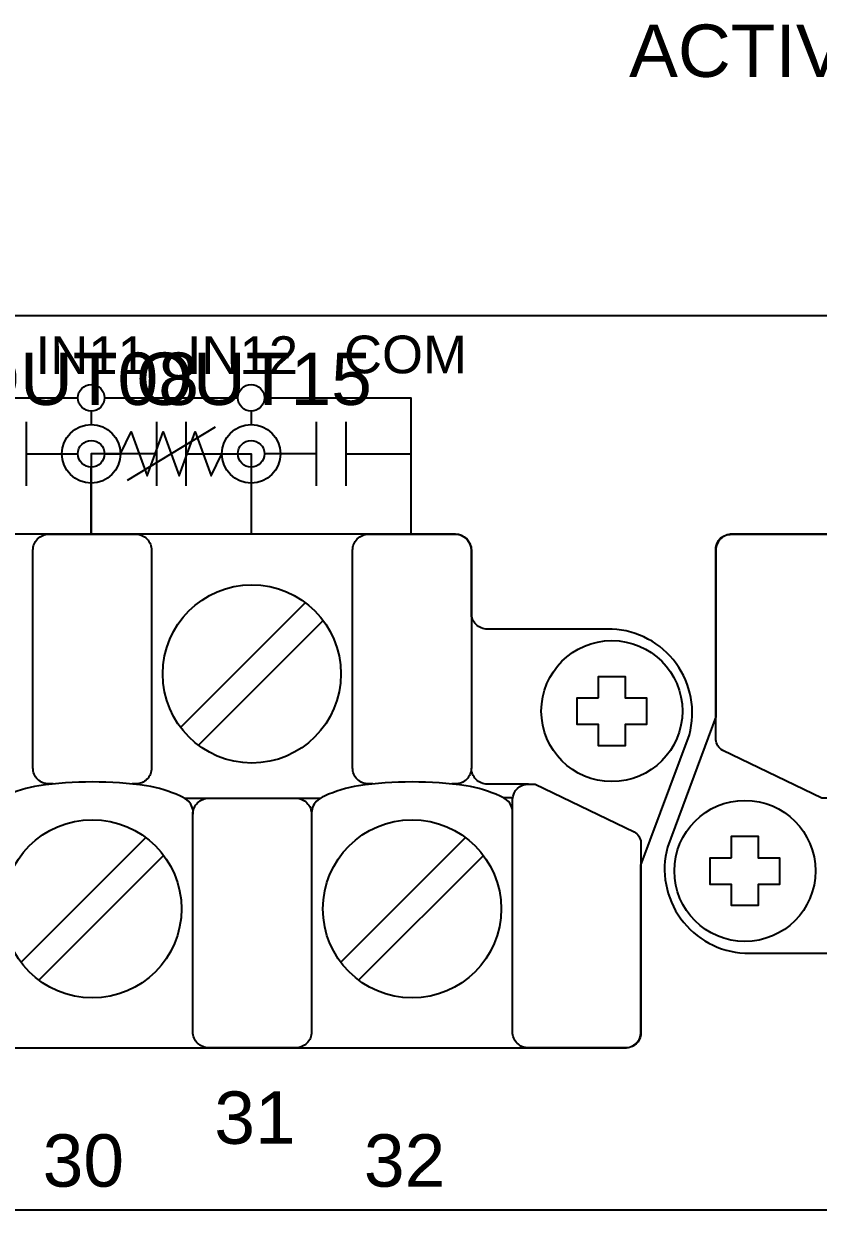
# Model space of a CAD drawing. Extents: x 1 to 47, y 1 to 35.
# Drawn here: x 36.808 to 38.3, y 14.394 to 16.621 of the extents above; entities that cross this region are included whole.
import ezdxf

# ---------------------------------------------------------------- set-up
doc = ezdxf.new("R2010")
doc.units = 0
doc.header["$MEASUREMENT"] = 0
for name, color, linetype in [('4_01__0__EMPTY', 7, 'CONTINUOUS'), ('4_02__1___8__INDEPENDENT_I', 7, 'CONTINUOUS'), ('4_03__2___8__OPTOISOLATED_', 7, 'CONTINUOUS'), ('4_04__4___24__OPTOISOLATED', 7, 'CONTINUOUS'), ('4_05__5___8__INDEPENDENT_I', 7, 'CONTINUOUS'), ('4_06__6___8__INDEPENDENT_I', 7, 'CONTINUOUS'), ('4_07__7___8__OPTOISOLATED_', 7, 'CONTINUOUS'), ('4_08__8___8__OPTOISOLATED_', 7, 'CONTINUOUS'), ('4_09__A__AUXILIARY_TRIP-CL', 7, 'CONTINUOUS'), ('4_10__B__AUXILIARY_TRIP-CL', 7, 'CONTINUOUS'), ('7_00______DWG_', 7, 'CONTINUOUS')]:
    doc.layers.add(name, color=color, linetype=linetype)
doc.styles.add('ARIAL', font='arial.ttf')

msp = doc.modelspace()

# ---------------------------------------------------------------- linework, layer by layer
at = {"layer": '4_01__0__EMPTY'}
for points in [[(32.925, 14.7285, 0.414213), (32.955, 14.6985), (37.9368, 14.6985, 0.414214), (37.9668, 14.7285), (37.9668, 15.0415), (38.0577, 15.2863, 0.480048), (37.9127, 15.4845), (37.6785, 15.4845, -0.414214), (37.6485, 15.5145), (37.6485, 15.6326, 0.414212), (37.6185, 15.6626), (37.6185, 15.6627), (32.6374, 15.6627, 0.414215), (32.6074, 15.6327), (32.6075, 15.3198), (32.5166, 15.075, 0.47859), (32.6616, 14.8765), (32.895, 14.8765, -0.414214), (32.925, 14.8465)], [(38.425, 14.7285, 0.414213), (38.455, 14.6985), (43.4368, 14.6985, 0.414214), (43.4668, 14.7285), (43.4668, 15.0415), (43.5577, 15.2863, 0.480048), (43.4127, 15.4845), (43.1785, 15.4845, -0.414214), (43.1485, 15.5145), (43.1485, 15.6326, 0.414212), (43.1185, 15.6626), (43.1185, 15.6627), (38.1374, 15.6627, 0.414215), (38.1074, 15.6327), (38.1075, 15.3198), (38.0166, 15.075, 0.47859), (38.1616, 14.8765), (38.395, 14.8765, -0.414214), (38.425, 14.8465)]]:
    msp.add_lwpolyline(points, format="xyb", close=True, dxfattribs=at)
for points in [[(37.8872, 15.3555), (37.8872, 15.3958), (37.9372, 15.3958), (37.9372, 15.3555), (37.9773, 15.3555), (37.9773, 15.3056), (37.9372, 15.3056), (37.9372, 15.2656), (37.8872, 15.2656), (37.8872, 15.3056), (37.8471, 15.3056), (37.8471, 15.3555)], [(38.137, 15.0554), (38.137, 15.0957), (38.187, 15.0957), (38.187, 15.0554), (38.2271, 15.0554), (38.2271, 15.0055), (38.187, 15.0055), (38.187, 14.9655), (38.137, 14.9655), (38.137, 15.0055), (38.0969, 15.0055), (38.0969, 15.0554)]]:
    msp.add_lwpolyline(points, close=True, dxfattribs=at)
for centre in [(37.9122, 15.3307), (38.162, 15.0306)]:
    msp.add_circle(centre, 0.1324, dxfattribs=at)
at = {"layer": '4_02__1___8__INDEPENDENT_I'}
for points in [[(37.1676, 15.8638), (37.0026, 15.7638)], [(37.0573, 15.8738), (37.0573, 15.7538)], [(37.1129, 15.8738), (37.1129, 15.7538)], [(37.3573, 15.8738), (37.3573, 15.7538)], [(37.4129, 15.8738), (37.4129, 15.7538)], [(37.0573, 15.8138), (36.9351, 15.8138), (36.9351, 15.6627)], [(37.1129, 15.8138), (37.2101, 15.8138)], [(37.3573, 15.8138), (37.2601, 15.8138)], [(37.4129, 15.8138), (37.5351, 15.8138), (37.5351, 15.6627)], [(37.2351, 15.7888), (37.2351, 15.6627)], [(37.3369, 15.5343), (37.1027, 15.3001)], [(37.3703, 15.5009), (37.1361, 15.2667)], [(37.11, 15.1672), (37.3651, 15.1672)], [(37.726, 15.1679), (37.709, 15.1679)], [(37.0375, 15.0933), (36.8033, 14.8591)], [(37.6375, 15.0933), (37.4034, 14.8591)], [(37.0709, 15.0599), (36.8368, 14.8257)], [(37.671, 15.0599), (37.4368, 14.8257)]]:
    msp.add_lwpolyline(points, dxfattribs=at)
for points in [[(32.925, 14.7285, 0.414213), (32.955, 14.6985), (37.9368, 14.6985, 0.414214), (37.9668, 14.7285), (37.9668, 15.0415), (38.0577, 15.2863, 0.480048), (37.9127, 15.4845), (37.6785, 15.4845, -0.414214), (37.6485, 15.5145), (37.6485, 15.6326, 0.414212), (37.6185, 15.6626), (37.6185, 15.6627), (32.6374, 15.6627, 0.414215), (32.6074, 15.6327), (32.6075, 15.3198), (32.5166, 15.075, 0.47859), (32.6616, 14.8765), (32.895, 14.8765, -0.414214), (32.925, 14.8465)], [(38.425, 14.7285, 0.414213), (38.455, 14.6985), (43.4368, 14.6985, 0.414214), (43.4668, 14.7285), (43.4668, 15.0415), (43.5577, 15.2863, 0.480048), (43.4127, 15.4845), (43.1785, 15.4845, -0.414214), (43.1485, 15.5145), (43.1485, 15.6326, 0.414212), (43.1185, 15.6626), (43.1185, 15.6627), (38.1374, 15.6627, 0.414215), (38.1074, 15.6327), (38.1075, 15.3198), (38.0166, 15.075, 0.47859), (38.1616, 14.8765), (38.395, 14.8765, -0.414214), (38.425, 14.8465)], [(37.9401, 14.6986), (37.7558, 14.6984, -0.414214), (37.7258, 14.7284), (37.7258, 15.1655, -0.390527), (37.7558, 15.1938), (37.768, 15.1938), (37.9539, 15.1041, -0.241514), (37.9668, 15.0841), (37.9668, 14.7284, -0.422157)]]:
    msp.add_lwpolyline(points, format="xyb", close=True, dxfattribs=at)
for points in [[(36.8635, 15.1939), (36.8556, 15.1939, -0.414214), (36.8256, 15.2239), (36.8256, 15.6327, -0.414214), (36.8556, 15.6627), (37.0184, 15.6627, -0.414214), (37.0484, 15.6327), (37.0484, 15.2239, -0.414214), (37.0184, 15.1939), (37.0116, 15.1939)], [(37.4635, 15.1939), (37.4556, 15.1939, -0.414214), (37.4256, 15.2239), (37.4256, 15.6327, -0.414214), (37.4556, 15.6627), (37.6185, 15.6627, -0.414214), (37.6485, 15.6327), (37.6485, 15.2239, -0.414214), (37.6185, 15.1939), (37.6116, 15.1939)], [(38.6643, 15.1672), (38.3062, 15.1672), (38.1203, 15.257, -0.241986), (38.1074, 15.2769), (38.1074, 15.6327, -0.422157), (38.1341, 15.6625), (38.3184, 15.6627, -0.414214), (38.3484, 15.6327), (38.3484, 15.1956, -0.390527), (38.3184, 15.1672)], [(37.7558, 15.1938), (37.6785, 15.1937, -0.414214), (37.6485, 15.2237)], [(37.1265, 15.1372, 0.191033), (37.118, 15.1611, 0.081668), (37.1024, 15.1713, 0.0591), (37.0387, 15.1907, 0.034646), (36.9371, 15.1977, 0.03436), (36.8365, 15.1907, 0.0591), (36.7727, 15.1713, 0.081668), (36.7571, 15.1611, 0.191033), (36.7486, 15.1372)], [(37.7258, 15.1457, 0.127742), (37.718, 15.1611, 0.081668), (37.7024, 15.1713, 0.0591), (37.6387, 15.1907, 0.034646), (37.5372, 15.1977, 0.03436), (37.4365, 15.1907, 0.0591), (37.3728, 15.1713, 0.081668), (37.3571, 15.1611, 0.191033), (37.3486, 15.1372)], [(37.3186, 15.1672, -0.414214), (37.3486, 15.1372), (37.3486, 14.7285, -0.414214), (37.3186, 14.6985), (37.1558, 14.6985, -0.414214), (37.1258, 14.7285), (37.1258, 15.1372, -0.414214), (37.1558, 15.1672)]]:
    msp.add_lwpolyline(points, format="xyb", dxfattribs=at)
for points in [[(37.8872, 15.3555), (37.8872, 15.3958), (37.9372, 15.3958), (37.9372, 15.3555), (37.9773, 15.3555), (37.9773, 15.3056), (37.9372, 15.3056), (37.9372, 15.2656), (37.8872, 15.2656), (37.8872, 15.3056), (37.8471, 15.3056), (37.8471, 15.3555)], [(38.137, 15.0554), (38.137, 15.0957), (38.187, 15.0957), (38.187, 15.0554), (38.2271, 15.0554), (38.2271, 15.0055), (38.187, 15.0055), (38.187, 14.9655), (38.137, 14.9655), (38.137, 15.0055), (38.0969, 15.0055), (38.0969, 15.0554)]]:
    msp.add_lwpolyline(points, close=True, dxfattribs=at)
for centre, radius in [((37.2351, 15.8138), 0.025), ((37.2365, 15.4005), 0.1673), ((37.9122, 15.3307), 0.1324), ((38.162, 15.0306), 0.1324), ((36.9371, 14.9595), 0.1673), ((37.5372, 14.9595), 0.1673)]:
    msp.add_circle(centre, radius, dxfattribs=at)
at = {"layer": '4_03__2___8__OPTOISOLATED_'}
for points in [[(37.1676, 15.8638), (37.0026, 15.7638)], [(37.0573, 15.8738), (37.0573, 15.7538)], [(37.1129, 15.8738), (37.1129, 15.7538)], [(37.3573, 15.8738), (37.3573, 15.7538)], [(37.4129, 15.8738), (37.4129, 15.7538)], [(37.0573, 15.8138), (36.9351, 15.8138), (36.9351, 15.6627)], [(37.1129, 15.8138), (37.2101, 15.8138)], [(37.3573, 15.8138), (37.2601, 15.8138)], [(37.4129, 15.8138), (37.5351, 15.8138), (37.5351, 15.6627)], [(37.2351, 15.7888), (37.2351, 15.6627)], [(37.3369, 15.5343), (37.1027, 15.3001)], [(37.3703, 15.5009), (37.1361, 15.2667)], [(37.11, 15.1672), (37.3651, 15.1672)], [(37.726, 15.1679), (37.709, 15.1679)], [(37.0375, 15.0933), (36.8033, 14.8591)], [(37.6375, 15.0933), (37.4034, 14.8591)], [(37.0709, 15.0599), (36.8368, 14.8257)], [(37.671, 15.0599), (37.4368, 14.8257)]]:
    msp.add_lwpolyline(points, dxfattribs=at)
for points in [[(32.925, 14.7285, 0.414213), (32.955, 14.6985), (37.9368, 14.6985, 0.414214), (37.9668, 14.7285), (37.9668, 15.0415), (38.0577, 15.2863, 0.480048), (37.9127, 15.4845), (37.6785, 15.4845, -0.414214), (37.6485, 15.5145), (37.6485, 15.6326, 0.414212), (37.6185, 15.6626), (37.6185, 15.6627), (32.6374, 15.6627, 0.414215), (32.6074, 15.6327), (32.6075, 15.3198), (32.5166, 15.075, 0.47859), (32.6616, 14.8765), (32.895, 14.8765, -0.414214), (32.925, 14.8465)], [(38.425, 14.7285, 0.414213), (38.455, 14.6985), (43.4368, 14.6985, 0.414214), (43.4668, 14.7285), (43.4668, 15.0415), (43.5577, 15.2863, 0.480048), (43.4127, 15.4845), (43.1785, 15.4845, -0.414214), (43.1485, 15.5145), (43.1485, 15.6326, 0.414212), (43.1185, 15.6626), (43.1185, 15.6627), (38.1374, 15.6627, 0.414215), (38.1074, 15.6327), (38.1075, 15.3198), (38.0166, 15.075, 0.47859), (38.1616, 14.8765), (38.395, 14.8765, -0.414214), (38.425, 14.8465)], [(37.9401, 14.6986), (37.7558, 14.6984, -0.414214), (37.7258, 14.7284), (37.7258, 15.1655, -0.390527), (37.7558, 15.1938), (37.768, 15.1938), (37.9539, 15.1041, -0.241514), (37.9668, 15.0841), (37.9668, 14.7284, -0.422157)]]:
    msp.add_lwpolyline(points, format="xyb", close=True, dxfattribs=at)
for points in [[(36.8635, 15.1939), (36.8556, 15.1939, -0.414214), (36.8256, 15.2239), (36.8256, 15.6327, -0.414214), (36.8556, 15.6627), (37.0184, 15.6627, -0.414214), (37.0484, 15.6327), (37.0484, 15.2239, -0.414214), (37.0184, 15.1939), (37.0116, 15.1939)], [(37.4635, 15.1939), (37.4556, 15.1939, -0.414214), (37.4256, 15.2239), (37.4256, 15.6327, -0.414214), (37.4556, 15.6627), (37.6185, 15.6627, -0.414214), (37.6485, 15.6327), (37.6485, 15.2239, -0.414214), (37.6185, 15.1939), (37.6116, 15.1939)], [(38.6643, 15.1672), (38.3062, 15.1672), (38.1203, 15.257, -0.241986), (38.1074, 15.2769), (38.1074, 15.6327, -0.422157), (38.1341, 15.6625), (38.3184, 15.6627, -0.414214), (38.3484, 15.6327), (38.3484, 15.1956, -0.390527), (38.3184, 15.1672)], [(37.7558, 15.1938), (37.6785, 15.1937, -0.414214), (37.6485, 15.2237)], [(37.1265, 15.1372, 0.191033), (37.118, 15.1611, 0.081668), (37.1024, 15.1713, 0.0591), (37.0387, 15.1907, 0.034646), (36.9371, 15.1977, 0.03436), (36.8365, 15.1907, 0.0591), (36.7727, 15.1713, 0.081668), (36.7571, 15.1611, 0.191033), (36.7486, 15.1372)], [(37.7258, 15.1457, 0.127742), (37.718, 15.1611, 0.081668), (37.7024, 15.1713, 0.0591), (37.6387, 15.1907, 0.034646), (37.5372, 15.1977, 0.03436), (37.4365, 15.1907, 0.0591), (37.3728, 15.1713, 0.081668), (37.3571, 15.1611, 0.191033), (37.3486, 15.1372)], [(37.3186, 15.1672, -0.414214), (37.3486, 15.1372), (37.3486, 14.7285, -0.414214), (37.3186, 14.6985), (37.1558, 14.6985, -0.414214), (37.1258, 14.7285), (37.1258, 15.1372, -0.414214), (37.1558, 15.1672)]]:
    msp.add_lwpolyline(points, format="xyb", dxfattribs=at)
for points in [[(37.8872, 15.3555), (37.8872, 15.3958), (37.9372, 15.3958), (37.9372, 15.3555), (37.9773, 15.3555), (37.9773, 15.3056), (37.9372, 15.3056), (37.9372, 15.2656), (37.8872, 15.2656), (37.8872, 15.3056), (37.8471, 15.3056), (37.8471, 15.3555)], [(38.137, 15.0554), (38.137, 15.0957), (38.187, 15.0957), (38.187, 15.0554), (38.2271, 15.0554), (38.2271, 15.0055), (38.187, 15.0055), (38.187, 14.9655), (38.137, 14.9655), (38.137, 15.0055), (38.0969, 15.0055), (38.0969, 15.0554)]]:
    msp.add_lwpolyline(points, close=True, dxfattribs=at)
for centre, radius in [((37.2351, 15.8138), 0.025), ((37.2365, 15.4005), 0.1673), ((37.9122, 15.3307), 0.1324), ((38.162, 15.0306), 0.1324), ((36.9371, 14.9595), 0.1673), ((37.5372, 14.9595), 0.1673)]:
    msp.add_circle(centre, radius, dxfattribs=at)
at = {"layer": '4_04__4___24__OPTOISOLATED'}
for points in [[(36.6601, 15.9188), (36.9101, 15.9188)], [(36.9601, 15.9188), (37.2101, 15.9188)], [(37.2601, 15.9188), (37.5351, 15.9188), (37.5351, 15.6627)], [(36.9351, 15.8938), (36.9351, 15.8688)], [(37.2351, 15.8938), (37.2351, 15.8688)], [(36.9351, 15.7588), (36.9351, 15.6627)], [(37.2351, 15.7588), (37.2351, 15.6627)], [(37.3369, 15.5343), (37.1027, 15.3001)], [(37.3703, 15.5009), (37.1361, 15.2667)], [(37.11, 15.1672), (37.3651, 15.1672)], [(37.726, 15.1679), (37.709, 15.1679)], [(37.0375, 15.0933), (36.8033, 14.8591)], [(37.6375, 15.0933), (37.4034, 14.8591)], [(37.0709, 15.0599), (36.8368, 14.8257)], [(37.671, 15.0599), (37.4368, 14.8257)]]:
    msp.add_lwpolyline(points, dxfattribs=at)
for points in [[(32.925, 14.7285, 0.414213), (32.955, 14.6985), (37.9368, 14.6985, 0.414214), (37.9668, 14.7285), (37.9668, 15.0415), (38.0577, 15.2863, 0.480048), (37.9127, 15.4845), (37.6785, 15.4845, -0.414214), (37.6485, 15.5145), (37.6485, 15.6326, 0.414212), (37.6185, 15.6626), (37.6185, 15.6627), (32.6374, 15.6627, 0.414215), (32.6074, 15.6327), (32.6075, 15.3198), (32.5166, 15.075, 0.47859), (32.6616, 14.8765), (32.895, 14.8765, -0.414214), (32.925, 14.8465)], [(38.425, 14.7285, 0.414213), (38.455, 14.6985), (43.4368, 14.6985, 0.414214), (43.4668, 14.7285), (43.4668, 15.0415), (43.5577, 15.2863, 0.480048), (43.4127, 15.4845), (43.1785, 15.4845, -0.414214), (43.1485, 15.5145), (43.1485, 15.6326, 0.414212), (43.1185, 15.6626), (43.1185, 15.6627), (38.1374, 15.6627, 0.414215), (38.1074, 15.6327), (38.1075, 15.3198), (38.0166, 15.075, 0.47859), (38.1616, 14.8765), (38.395, 14.8765, -0.414214), (38.425, 14.8465)], [(37.9401, 14.6986), (37.7558, 14.6984, -0.414214), (37.7258, 14.7284), (37.7258, 15.1655, -0.390527), (37.7558, 15.1938), (37.768, 15.1938), (37.9539, 15.1041, -0.241514), (37.9668, 15.0841), (37.9668, 14.7284, -0.422157)]]:
    msp.add_lwpolyline(points, format="xyb", close=True, dxfattribs=at)
for points in [[(36.8635, 15.1939), (36.8556, 15.1939, -0.414214), (36.8256, 15.2239), (36.8256, 15.6327, -0.414214), (36.8556, 15.6627), (37.0184, 15.6627, -0.414214), (37.0484, 15.6327), (37.0484, 15.2239, -0.414214), (37.0184, 15.1939), (37.0116, 15.1939)], [(37.4635, 15.1939), (37.4556, 15.1939, -0.414214), (37.4256, 15.2239), (37.4256, 15.6327, -0.414214), (37.4556, 15.6627), (37.6185, 15.6627, -0.414214), (37.6485, 15.6327), (37.6485, 15.2239, -0.414214), (37.6185, 15.1939), (37.6116, 15.1939)], [(38.6643, 15.1672), (38.3062, 15.1672), (38.1203, 15.257, -0.241986), (38.1074, 15.2769), (38.1074, 15.6327, -0.422157), (38.1341, 15.6625), (38.3184, 15.6627, -0.414214), (38.3484, 15.6327), (38.3484, 15.1956, -0.390527), (38.3184, 15.1672)], [(37.7558, 15.1938), (37.6785, 15.1937, -0.414214), (37.6485, 15.2237)], [(37.1265, 15.1372, 0.191033), (37.118, 15.1611, 0.081668), (37.1024, 15.1713, 0.0591), (37.0387, 15.1907, 0.034646), (36.9371, 15.1977, 0.03436), (36.8365, 15.1907, 0.0591), (36.7727, 15.1713, 0.081668), (36.7571, 15.1611, 0.191033), (36.7486, 15.1372)], [(37.7258, 15.1457, 0.127742), (37.718, 15.1611, 0.081668), (37.7024, 15.1713, 0.0591), (37.6387, 15.1907, 0.034646), (37.5372, 15.1977, 0.03436), (37.4365, 15.1907, 0.0591), (37.3728, 15.1713, 0.081668), (37.3571, 15.1611, 0.191033), (37.3486, 15.1372)], [(37.3186, 15.1672, -0.414214), (37.3486, 15.1372), (37.3486, 14.7285, -0.414214), (37.3186, 14.6985), (37.1558, 14.6985, -0.414214), (37.1258, 14.7285), (37.1258, 15.1372, -0.414214), (37.1558, 15.1672)]]:
    msp.add_lwpolyline(points, format="xyb", dxfattribs=at)
for points in [[(37.8872, 15.3555), (37.8872, 15.3958), (37.9372, 15.3958), (37.9372, 15.3555), (37.9773, 15.3555), (37.9773, 15.3056), (37.9372, 15.3056), (37.9372, 15.2656), (37.8872, 15.2656), (37.8872, 15.3056), (37.8471, 15.3056), (37.8471, 15.3555)], [(38.137, 15.0554), (38.137, 15.0957), (38.187, 15.0957), (38.187, 15.0554), (38.2271, 15.0554), (38.2271, 15.0055), (38.187, 15.0055), (38.187, 14.9655), (38.137, 14.9655), (38.137, 15.0055), (38.0969, 15.0055), (38.0969, 15.0554)]]:
    msp.add_lwpolyline(points, close=True, dxfattribs=at)
for centre, radius in [((36.9351, 15.9188), 0.025), ((37.2351, 15.9188), 0.025), ((36.9351, 15.8138), 0.055), ((37.2351, 15.8138), 0.055), ((37.2365, 15.4005), 0.1673), ((37.9122, 15.3307), 0.1324), ((38.162, 15.0306), 0.1324), ((36.9371, 14.9595), 0.1673), ((37.5372, 14.9595), 0.1673)]:
    msp.add_circle(centre, radius, dxfattribs=at)
at = {"layer": '4_05__5___8__INDEPENDENT_I'}
for points in [[(36.8129, 15.8738), (36.8129, 15.7538)], [(36.9601, 15.8138), (36.9901, 15.8138), (37.0101, 15.8551), (37.0401, 15.7726), (37.0701, 15.8551), (37.1001, 15.7726), (37.1301, 15.8551), (37.1602, 15.7726), (37.1802, 15.8138), (37.2351, 15.8138), (37.2351, 15.6627)], [(36.8129, 15.8138), (36.9101, 15.8138)], [(36.9351, 15.6627), (36.9351, 15.7888)], [(37.3369, 15.5343), (37.1027, 15.3001)], [(37.3703, 15.5009), (37.1361, 15.2667)], [(37.11, 15.1672), (37.3651, 15.1672)], [(37.726, 15.1679), (37.709, 15.1679)], [(37.0375, 15.0933), (36.8033, 14.8591)], [(37.6375, 15.0933), (37.4034, 14.8591)], [(37.0709, 15.0599), (36.8368, 14.8257)], [(37.671, 15.0599), (37.4368, 14.8257)]]:
    msp.add_lwpolyline(points, dxfattribs=at)
for points in [[(32.925, 14.7285, 0.414213), (32.955, 14.6985), (37.9368, 14.6985, 0.414214), (37.9668, 14.7285), (37.9668, 15.0415), (38.0577, 15.2863, 0.480048), (37.9127, 15.4845), (37.6785, 15.4845, -0.414214), (37.6485, 15.5145), (37.6485, 15.6326, 0.414212), (37.6185, 15.6626), (37.6185, 15.6627), (32.6374, 15.6627, 0.414215), (32.6074, 15.6327), (32.6075, 15.3198), (32.5166, 15.075, 0.47859), (32.6616, 14.8765), (32.895, 14.8765, -0.414214), (32.925, 14.8465)], [(38.425, 14.7285, 0.414213), (38.455, 14.6985), (43.4368, 14.6985, 0.414214), (43.4668, 14.7285), (43.4668, 15.0415), (43.5577, 15.2863, 0.480048), (43.4127, 15.4845), (43.1785, 15.4845, -0.414214), (43.1485, 15.5145), (43.1485, 15.6326, 0.414212), (43.1185, 15.6626), (43.1185, 15.6627), (38.1374, 15.6627, 0.414215), (38.1074, 15.6327), (38.1075, 15.3198), (38.0166, 15.075, 0.47859), (38.1616, 14.8765), (38.395, 14.8765, -0.414214), (38.425, 14.8465)], [(37.9401, 14.6986), (37.7558, 14.6984, -0.414214), (37.7258, 14.7284), (37.7258, 15.1655, -0.390527), (37.7558, 15.1938), (37.768, 15.1938), (37.9539, 15.1041, -0.241514), (37.9668, 15.0841), (37.9668, 14.7284, -0.422157)]]:
    msp.add_lwpolyline(points, format="xyb", close=True, dxfattribs=at)
for points in [[(36.8635, 15.1939), (36.8556, 15.1939, -0.414214), (36.8256, 15.2239), (36.8256, 15.6327, -0.414214), (36.8556, 15.6627), (37.0184, 15.6627, -0.414214), (37.0484, 15.6327), (37.0484, 15.2239, -0.414214), (37.0184, 15.1939), (37.0116, 15.1939)], [(37.4635, 15.1939), (37.4556, 15.1939, -0.414214), (37.4256, 15.2239), (37.4256, 15.6327, -0.414214), (37.4556, 15.6627), (37.6185, 15.6627, -0.414214), (37.6485, 15.6327), (37.6485, 15.2239, -0.414214), (37.6185, 15.1939), (37.6116, 15.1939)], [(38.6643, 15.1672), (38.3062, 15.1672), (38.1203, 15.257, -0.241986), (38.1074, 15.2769), (38.1074, 15.6327, -0.422157), (38.1341, 15.6625), (38.3184, 15.6627, -0.414214), (38.3484, 15.6327), (38.3484, 15.1956, -0.390527), (38.3184, 15.1672)], [(37.7558, 15.1938), (37.6785, 15.1937, -0.414214), (37.6485, 15.2237)], [(37.1265, 15.1372, 0.191033), (37.118, 15.1611, 0.081668), (37.1024, 15.1713, 0.0591), (37.0387, 15.1907, 0.034646), (36.9371, 15.1977, 0.03436), (36.8365, 15.1907, 0.0591), (36.7727, 15.1713, 0.081668), (36.7571, 15.1611, 0.191033), (36.7486, 15.1372)], [(37.7258, 15.1457, 0.127742), (37.718, 15.1611, 0.081668), (37.7024, 15.1713, 0.0591), (37.6387, 15.1907, 0.034646), (37.5372, 15.1977, 0.03436), (37.4365, 15.1907, 0.0591), (37.3728, 15.1713, 0.081668), (37.3571, 15.1611, 0.191033), (37.3486, 15.1372)], [(37.3186, 15.1672, -0.414214), (37.3486, 15.1372), (37.3486, 14.7285, -0.414214), (37.3186, 14.6985), (37.1558, 14.6985, -0.414214), (37.1258, 14.7285), (37.1258, 15.1372, -0.414214), (37.1558, 15.1672)]]:
    msp.add_lwpolyline(points, format="xyb", dxfattribs=at)
for points in [[(37.8872, 15.3555), (37.8872, 15.3958), (37.9372, 15.3958), (37.9372, 15.3555), (37.9773, 15.3555), (37.9773, 15.3056), (37.9372, 15.3056), (37.9372, 15.2656), (37.8872, 15.2656), (37.8872, 15.3056), (37.8471, 15.3056), (37.8471, 15.3555)], [(38.137, 15.0554), (38.137, 15.0957), (38.187, 15.0957), (38.187, 15.0554), (38.2271, 15.0554), (38.2271, 15.0055), (38.187, 15.0055), (38.187, 14.9655), (38.137, 14.9655), (38.137, 15.0055), (38.0969, 15.0055), (38.0969, 15.0554)]]:
    msp.add_lwpolyline(points, close=True, dxfattribs=at)
for centre, radius in [((36.9351, 15.8138), 0.025), ((37.2365, 15.4005), 0.1673), ((37.9122, 15.3307), 0.1324), ((38.162, 15.0306), 0.1324), ((36.9371, 14.9595), 0.1673), ((37.5372, 14.9595), 0.1673)]:
    msp.add_circle(centre, radius, dxfattribs=at)
at = {"layer": '4_06__6___8__INDEPENDENT_I'}
for points in [[(37.1676, 15.8638), (37.0026, 15.7638)], [(37.0573, 15.8738), (37.0573, 15.7538)], [(37.1129, 15.8738), (37.1129, 15.7538)], [(37.3573, 15.8738), (37.3573, 15.7538)], [(37.4129, 15.8738), (37.4129, 15.7538)], [(37.0573, 15.8138), (36.9351, 15.8138), (36.9351, 15.6627)], [(37.1129, 15.8138), (37.2101, 15.8138)], [(37.3573, 15.8138), (37.2601, 15.8138)], [(37.4129, 15.8138), (37.5351, 15.8138), (37.5351, 15.6627)], [(37.2351, 15.7888), (37.2351, 15.6627)], [(37.3369, 15.5343), (37.1027, 15.3001)], [(37.3703, 15.5009), (37.1361, 15.2667)], [(37.11, 15.1672), (37.3651, 15.1672)], [(37.726, 15.1679), (37.709, 15.1679)], [(37.0375, 15.0933), (36.8033, 14.8591)], [(37.6375, 15.0933), (37.4034, 14.8591)], [(37.0709, 15.0599), (36.8368, 14.8257)], [(37.671, 15.0599), (37.4368, 14.8257)]]:
    msp.add_lwpolyline(points, dxfattribs=at)
for points in [[(32.925, 14.7285, 0.414213), (32.955, 14.6985), (37.9368, 14.6985, 0.414214), (37.9668, 14.7285), (37.9668, 15.0415), (38.0577, 15.2863, 0.480048), (37.9127, 15.4845), (37.6785, 15.4845, -0.414214), (37.6485, 15.5145), (37.6485, 15.6326, 0.414212), (37.6185, 15.6626), (37.6185, 15.6627), (32.6374, 15.6627, 0.414215), (32.6074, 15.6327), (32.6075, 15.3198), (32.5166, 15.075, 0.47859), (32.6616, 14.8765), (32.895, 14.8765, -0.414214), (32.925, 14.8465)], [(38.425, 14.7285, 0.414213), (38.455, 14.6985), (43.4368, 14.6985, 0.414214), (43.4668, 14.7285), (43.4668, 15.0415), (43.5577, 15.2863, 0.480048), (43.4127, 15.4845), (43.1785, 15.4845, -0.414214), (43.1485, 15.5145), (43.1485, 15.6326, 0.414212), (43.1185, 15.6626), (43.1185, 15.6627), (38.1374, 15.6627, 0.414215), (38.1074, 15.6327), (38.1075, 15.3198), (38.0166, 15.075, 0.47859), (38.1616, 14.8765), (38.395, 14.8765, -0.414214), (38.425, 14.8465)], [(37.9401, 14.6986), (37.7558, 14.6984, -0.414214), (37.7258, 14.7284), (37.7258, 15.1655, -0.390527), (37.7558, 15.1938), (37.768, 15.1938), (37.9539, 15.1041, -0.241514), (37.9668, 15.0841), (37.9668, 14.7284, -0.422157)]]:
    msp.add_lwpolyline(points, format="xyb", close=True, dxfattribs=at)
for points in [[(36.8635, 15.1939), (36.8556, 15.1939, -0.414214), (36.8256, 15.2239), (36.8256, 15.6327, -0.414214), (36.8556, 15.6627), (37.0184, 15.6627, -0.414214), (37.0484, 15.6327), (37.0484, 15.2239, -0.414214), (37.0184, 15.1939), (37.0116, 15.1939)], [(37.4635, 15.1939), (37.4556, 15.1939, -0.414214), (37.4256, 15.2239), (37.4256, 15.6327, -0.414214), (37.4556, 15.6627), (37.6185, 15.6627, -0.414214), (37.6485, 15.6327), (37.6485, 15.2239, -0.414214), (37.6185, 15.1939), (37.6116, 15.1939)], [(38.6643, 15.1672), (38.3062, 15.1672), (38.1203, 15.257, -0.241986), (38.1074, 15.2769), (38.1074, 15.6327, -0.422157), (38.1341, 15.6625), (38.3184, 15.6627, -0.414214), (38.3484, 15.6327), (38.3484, 15.1956, -0.390527), (38.3184, 15.1672)], [(37.7558, 15.1938), (37.6785, 15.1937, -0.414214), (37.6485, 15.2237)], [(37.1265, 15.1372, 0.191033), (37.118, 15.1611, 0.081668), (37.1024, 15.1713, 0.0591), (37.0387, 15.1907, 0.034646), (36.9371, 15.1977, 0.03436), (36.8365, 15.1907, 0.0591), (36.7727, 15.1713, 0.081668), (36.7571, 15.1611, 0.191033), (36.7486, 15.1372)], [(37.7258, 15.1457, 0.127742), (37.718, 15.1611, 0.081668), (37.7024, 15.1713, 0.0591), (37.6387, 15.1907, 0.034646), (37.5372, 15.1977, 0.03436), (37.4365, 15.1907, 0.0591), (37.3728, 15.1713, 0.081668), (37.3571, 15.1611, 0.191033), (37.3486, 15.1372)], [(37.3186, 15.1672, -0.414214), (37.3486, 15.1372), (37.3486, 14.7285, -0.414214), (37.3186, 14.6985), (37.1558, 14.6985, -0.414214), (37.1258, 14.7285), (37.1258, 15.1372, -0.414214), (37.1558, 15.1672)]]:
    msp.add_lwpolyline(points, format="xyb", dxfattribs=at)
for points in [[(37.8872, 15.3555), (37.8872, 15.3958), (37.9372, 15.3958), (37.9372, 15.3555), (37.9773, 15.3555), (37.9773, 15.3056), (37.9372, 15.3056), (37.9372, 15.2656), (37.8872, 15.2656), (37.8872, 15.3056), (37.8471, 15.3056), (37.8471, 15.3555)], [(38.137, 15.0554), (38.137, 15.0957), (38.187, 15.0957), (38.187, 15.0554), (38.2271, 15.0554), (38.2271, 15.0055), (38.187, 15.0055), (38.187, 14.9655), (38.137, 14.9655), (38.137, 15.0055), (38.0969, 15.0055), (38.0969, 15.0554)]]:
    msp.add_lwpolyline(points, close=True, dxfattribs=at)
for centre, radius in [((37.2351, 15.8138), 0.025), ((37.2365, 15.4005), 0.1673), ((37.9122, 15.3307), 0.1324), ((38.162, 15.0306), 0.1324), ((36.9371, 14.9595), 0.1673), ((37.5372, 14.9595), 0.1673)]:
    msp.add_circle(centre, radius, dxfattribs=at)
at = {"layer": '4_07__7___8__OPTOISOLATED_'}
for points in [[(37.1676, 15.8638), (37.0026, 15.7638)], [(37.0573, 15.8738), (37.0573, 15.7538)], [(37.1129, 15.8738), (37.1129, 15.7538)], [(37.3573, 15.8738), (37.3573, 15.7538)], [(37.4129, 15.8738), (37.4129, 15.7538)], [(37.0573, 15.8138), (36.9351, 15.8138), (36.9351, 15.6627)], [(37.1129, 15.8138), (37.2101, 15.8138)], [(37.3573, 15.8138), (37.2601, 15.8138)], [(37.4129, 15.8138), (37.5351, 15.8138), (37.5351, 15.6627)], [(37.2351, 15.7888), (37.2351, 15.6627)], [(37.3369, 15.5343), (37.1027, 15.3001)], [(37.3703, 15.5009), (37.1361, 15.2667)], [(37.11, 15.1672), (37.3651, 15.1672)], [(37.726, 15.1679), (37.709, 15.1679)], [(37.0375, 15.0933), (36.8033, 14.8591)], [(37.6375, 15.0933), (37.4034, 14.8591)], [(37.0709, 15.0599), (36.8368, 14.8257)], [(37.671, 15.0599), (37.4368, 14.8257)]]:
    msp.add_lwpolyline(points, dxfattribs=at)
for points in [[(32.925, 14.7285, 0.414213), (32.955, 14.6985), (37.9368, 14.6985, 0.414214), (37.9668, 14.7285), (37.9668, 15.0415), (38.0577, 15.2863, 0.480048), (37.9127, 15.4845), (37.6785, 15.4845, -0.414214), (37.6485, 15.5145), (37.6485, 15.6326, 0.414212), (37.6185, 15.6626), (37.6185, 15.6627), (32.6374, 15.6627, 0.414215), (32.6074, 15.6327), (32.6075, 15.3198), (32.5166, 15.075, 0.47859), (32.6616, 14.8765), (32.895, 14.8765, -0.414214), (32.925, 14.8465)], [(38.425, 14.7285, 0.414213), (38.455, 14.6985), (43.4368, 14.6985, 0.414214), (43.4668, 14.7285), (43.4668, 15.0415), (43.5577, 15.2863, 0.480048), (43.4127, 15.4845), (43.1785, 15.4845, -0.414214), (43.1485, 15.5145), (43.1485, 15.6326, 0.414212), (43.1185, 15.6626), (43.1185, 15.6627), (38.1374, 15.6627, 0.414215), (38.1074, 15.6327), (38.1075, 15.3198), (38.0166, 15.075, 0.47859), (38.1616, 14.8765), (38.395, 14.8765, -0.414214), (38.425, 14.8465)], [(37.9401, 14.6986), (37.7558, 14.6984, -0.414214), (37.7258, 14.7284), (37.7258, 15.1655, -0.390527), (37.7558, 15.1938), (37.768, 15.1938), (37.9539, 15.1041, -0.241514), (37.9668, 15.0841), (37.9668, 14.7284, -0.422157)]]:
    msp.add_lwpolyline(points, format="xyb", close=True, dxfattribs=at)
for points in [[(36.8635, 15.1939), (36.8556, 15.1939, -0.414214), (36.8256, 15.2239), (36.8256, 15.6327, -0.414214), (36.8556, 15.6627), (37.0184, 15.6627, -0.414214), (37.0484, 15.6327), (37.0484, 15.2239, -0.414214), (37.0184, 15.1939), (37.0116, 15.1939)], [(37.4635, 15.1939), (37.4556, 15.1939, -0.414214), (37.4256, 15.2239), (37.4256, 15.6327, -0.414214), (37.4556, 15.6627), (37.6185, 15.6627, -0.414214), (37.6485, 15.6327), (37.6485, 15.2239, -0.414214), (37.6185, 15.1939), (37.6116, 15.1939)], [(38.6643, 15.1672), (38.3062, 15.1672), (38.1203, 15.257, -0.241986), (38.1074, 15.2769), (38.1074, 15.6327, -0.422157), (38.1341, 15.6625), (38.3184, 15.6627, -0.414214), (38.3484, 15.6327), (38.3484, 15.1956, -0.390527), (38.3184, 15.1672)], [(37.7558, 15.1938), (37.6785, 15.1937, -0.414214), (37.6485, 15.2237)], [(37.1265, 15.1372, 0.191033), (37.118, 15.1611, 0.081668), (37.1024, 15.1713, 0.0591), (37.0387, 15.1907, 0.034646), (36.9371, 15.1977, 0.03436), (36.8365, 15.1907, 0.0591), (36.7727, 15.1713, 0.081668), (36.7571, 15.1611, 0.191033), (36.7486, 15.1372)], [(37.7258, 15.1457, 0.127742), (37.718, 15.1611, 0.081668), (37.7024, 15.1713, 0.0591), (37.6387, 15.1907, 0.034646), (37.5372, 15.1977, 0.03436), (37.4365, 15.1907, 0.0591), (37.3728, 15.1713, 0.081668), (37.3571, 15.1611, 0.191033), (37.3486, 15.1372)], [(37.3186, 15.1672, -0.414214), (37.3486, 15.1372), (37.3486, 14.7285, -0.414214), (37.3186, 14.6985), (37.1558, 14.6985, -0.414214), (37.1258, 14.7285), (37.1258, 15.1372, -0.414214), (37.1558, 15.1672)]]:
    msp.add_lwpolyline(points, format="xyb", dxfattribs=at)
for points in [[(37.8872, 15.3555), (37.8872, 15.3958), (37.9372, 15.3958), (37.9372, 15.3555), (37.9773, 15.3555), (37.9773, 15.3056), (37.9372, 15.3056), (37.9372, 15.2656), (37.8872, 15.2656), (37.8872, 15.3056), (37.8471, 15.3056), (37.8471, 15.3555)], [(38.137, 15.0554), (38.137, 15.0957), (38.187, 15.0957), (38.187, 15.0554), (38.2271, 15.0554), (38.2271, 15.0055), (38.187, 15.0055), (38.187, 14.9655), (38.137, 14.9655), (38.137, 15.0055), (38.0969, 15.0055), (38.0969, 15.0554)]]:
    msp.add_lwpolyline(points, close=True, dxfattribs=at)
for centre, radius in [((37.2351, 15.8138), 0.025), ((37.2365, 15.4005), 0.1673), ((37.9122, 15.3307), 0.1324), ((38.162, 15.0306), 0.1324), ((36.9371, 14.9595), 0.1673), ((37.5372, 14.9595), 0.1673)]:
    msp.add_circle(centre, radius, dxfattribs=at)
at = {"layer": '4_08__8___8__OPTOISOLATED_'}
for points in [[(36.8129, 15.8738), (36.8129, 15.7538)], [(36.9601, 15.8138), (36.9901, 15.8138), (37.0101, 15.8551), (37.0401, 15.7726), (37.0701, 15.8551), (37.1001, 15.7726), (37.1301, 15.8551), (37.1602, 15.7726), (37.1802, 15.8138), (37.2351, 15.8138), (37.2351, 15.6627)], [(36.8129, 15.8138), (36.9101, 15.8138)], [(36.9351, 15.6627), (36.9351, 15.7888)], [(37.3369, 15.5343), (37.1027, 15.3001)], [(37.3703, 15.5009), (37.1361, 15.2667)], [(37.11, 15.1672), (37.3651, 15.1672)], [(37.726, 15.1679), (37.709, 15.1679)], [(37.0375, 15.0933), (36.8033, 14.8591)], [(37.6375, 15.0933), (37.4034, 14.8591)], [(37.0709, 15.0599), (36.8368, 14.8257)], [(37.671, 15.0599), (37.4368, 14.8257)]]:
    msp.add_lwpolyline(points, dxfattribs=at)
for points in [[(32.925, 14.7285, 0.414213), (32.955, 14.6985), (37.9368, 14.6985, 0.414214), (37.9668, 14.7285), (37.9668, 15.0415), (38.0577, 15.2863, 0.480048), (37.9127, 15.4845), (37.6785, 15.4845, -0.414214), (37.6485, 15.5145), (37.6485, 15.6326, 0.414212), (37.6185, 15.6626), (37.6185, 15.6627), (32.6374, 15.6627, 0.414215), (32.6074, 15.6327), (32.6075, 15.3198), (32.5166, 15.075, 0.47859), (32.6616, 14.8765), (32.895, 14.8765, -0.414214), (32.925, 14.8465)], [(38.425, 14.7285, 0.414213), (38.455, 14.6985), (43.4368, 14.6985, 0.414214), (43.4668, 14.7285), (43.4668, 15.0415), (43.5577, 15.2863, 0.480048), (43.4127, 15.4845), (43.1785, 15.4845, -0.414214), (43.1485, 15.5145), (43.1485, 15.6326, 0.414212), (43.1185, 15.6626), (43.1185, 15.6627), (38.1374, 15.6627, 0.414215), (38.1074, 15.6327), (38.1075, 15.3198), (38.0166, 15.075, 0.47859), (38.1616, 14.8765), (38.395, 14.8765, -0.414214), (38.425, 14.8465)], [(37.9401, 14.6986), (37.7558, 14.6984, -0.414214), (37.7258, 14.7284), (37.7258, 15.1655, -0.390527), (37.7558, 15.1938), (37.768, 15.1938), (37.9539, 15.1041, -0.241514), (37.9668, 15.0841), (37.9668, 14.7284, -0.422157)]]:
    msp.add_lwpolyline(points, format="xyb", close=True, dxfattribs=at)
for points in [[(36.8635, 15.1939), (36.8556, 15.1939, -0.414214), (36.8256, 15.2239), (36.8256, 15.6327, -0.414214), (36.8556, 15.6627), (37.0184, 15.6627, -0.414214), (37.0484, 15.6327), (37.0484, 15.2239, -0.414214), (37.0184, 15.1939), (37.0116, 15.1939)], [(37.4635, 15.1939), (37.4556, 15.1939, -0.414214), (37.4256, 15.2239), (37.4256, 15.6327, -0.414214), (37.4556, 15.6627), (37.6185, 15.6627, -0.414214), (37.6485, 15.6327), (37.6485, 15.2239, -0.414214), (37.6185, 15.1939), (37.6116, 15.1939)], [(38.6643, 15.1672), (38.3062, 15.1672), (38.1203, 15.257, -0.241986), (38.1074, 15.2769), (38.1074, 15.6327, -0.422157), (38.1341, 15.6625), (38.3184, 15.6627, -0.414214), (38.3484, 15.6327), (38.3484, 15.1956, -0.390527), (38.3184, 15.1672)], [(37.7558, 15.1938), (37.6785, 15.1937, -0.414214), (37.6485, 15.2237)], [(37.1265, 15.1372, 0.191033), (37.118, 15.1611, 0.081668), (37.1024, 15.1713, 0.0591), (37.0387, 15.1907, 0.034646), (36.9371, 15.1977, 0.03436), (36.8365, 15.1907, 0.0591), (36.7727, 15.1713, 0.081668), (36.7571, 15.1611, 0.191033), (36.7486, 15.1372)], [(37.7258, 15.1457, 0.127742), (37.718, 15.1611, 0.081668), (37.7024, 15.1713, 0.0591), (37.6387, 15.1907, 0.034646), (37.5372, 15.1977, 0.03436), (37.4365, 15.1907, 0.0591), (37.3728, 15.1713, 0.081668), (37.3571, 15.1611, 0.191033), (37.3486, 15.1372)], [(37.3186, 15.1672, -0.414214), (37.3486, 15.1372), (37.3486, 14.7285, -0.414214), (37.3186, 14.6985), (37.1558, 14.6985, -0.414214), (37.1258, 14.7285), (37.1258, 15.1372, -0.414214), (37.1558, 15.1672)]]:
    msp.add_lwpolyline(points, format="xyb", dxfattribs=at)
for points in [[(37.8872, 15.3555), (37.8872, 15.3958), (37.9372, 15.3958), (37.9372, 15.3555), (37.9773, 15.3555), (37.9773, 15.3056), (37.9372, 15.3056), (37.9372, 15.2656), (37.8872, 15.2656), (37.8872, 15.3056), (37.8471, 15.3056), (37.8471, 15.3555)], [(38.137, 15.0554), (38.137, 15.0957), (38.187, 15.0957), (38.187, 15.0554), (38.2271, 15.0554), (38.2271, 15.0055), (38.187, 15.0055), (38.187, 14.9655), (38.137, 14.9655), (38.137, 15.0055), (38.0969, 15.0055), (38.0969, 15.0554)]]:
    msp.add_lwpolyline(points, close=True, dxfattribs=at)
for centre, radius in [((36.9351, 15.8138), 0.025), ((37.2365, 15.4005), 0.1673), ((37.9122, 15.3307), 0.1324), ((38.162, 15.0306), 0.1324), ((36.9371, 14.9595), 0.1673), ((37.5372, 14.9595), 0.1673)]:
    msp.add_circle(centre, radius, dxfattribs=at)
at = {"layer": '4_09__A__AUXILIARY_TRIP-CL'}
for points in [[(36.6601, 15.9188), (36.9101, 15.9188)], [(36.9601, 15.9188), (37.2101, 15.9188)], [(37.2601, 15.9188), (37.5351, 15.9188), (37.5351, 15.6627)], [(36.9351, 15.8938), (36.9351, 15.8688)], [(37.2351, 15.8938), (37.2351, 15.8688)], [(36.9351, 15.7588), (36.9351, 15.6627)], [(37.2351, 15.7588), (37.2351, 15.6627)], [(37.3369, 15.5343), (37.1027, 15.3001)], [(37.3703, 15.5009), (37.1361, 15.2667)], [(37.11, 15.1672), (37.3651, 15.1672)], [(37.726, 15.1679), (37.709, 15.1679)], [(37.0375, 15.0933), (36.8033, 14.8591)], [(37.6375, 15.0933), (37.4034, 14.8591)], [(37.0709, 15.0599), (36.8368, 14.8257)], [(37.671, 15.0599), (37.4368, 14.8257)]]:
    msp.add_lwpolyline(points, dxfattribs=at)
for points in [[(32.925, 14.7285, 0.414213), (32.955, 14.6985), (37.9368, 14.6985, 0.414214), (37.9668, 14.7285), (37.9668, 15.0415), (38.0577, 15.2863, 0.480048), (37.9127, 15.4845), (37.6785, 15.4845, -0.414214), (37.6485, 15.5145), (37.6485, 15.6326, 0.414212), (37.6185, 15.6626), (37.6185, 15.6627), (32.6374, 15.6627, 0.414215), (32.6074, 15.6327), (32.6075, 15.3198), (32.5166, 15.075, 0.47859), (32.6616, 14.8765), (32.895, 14.8765, -0.414214), (32.925, 14.8465)], [(38.425, 14.7285, 0.414213), (38.455, 14.6985), (43.4368, 14.6985, 0.414214), (43.4668, 14.7285), (43.4668, 15.0415), (43.5577, 15.2863, 0.480048), (43.4127, 15.4845), (43.1785, 15.4845, -0.414214), (43.1485, 15.5145), (43.1485, 15.6326, 0.414212), (43.1185, 15.6626), (43.1185, 15.6627), (38.1374, 15.6627, 0.414215), (38.1074, 15.6327), (38.1075, 15.3198), (38.0166, 15.075, 0.47859), (38.1616, 14.8765), (38.395, 14.8765, -0.414214), (38.425, 14.8465)], [(37.9401, 14.6986), (37.7558, 14.6984, -0.414214), (37.7258, 14.7284), (37.7258, 15.1655, -0.390527), (37.7558, 15.1938), (37.768, 15.1938), (37.9539, 15.1041, -0.241514), (37.9668, 15.0841), (37.9668, 14.7284, -0.422157)]]:
    msp.add_lwpolyline(points, format="xyb", close=True, dxfattribs=at)
for points in [[(36.8635, 15.1939), (36.8556, 15.1939, -0.414214), (36.8256, 15.2239), (36.8256, 15.6327, -0.414214), (36.8556, 15.6627), (37.0184, 15.6627, -0.414214), (37.0484, 15.6327), (37.0484, 15.2239, -0.414214), (37.0184, 15.1939), (37.0116, 15.1939)], [(37.4635, 15.1939), (37.4556, 15.1939, -0.414214), (37.4256, 15.2239), (37.4256, 15.6327, -0.414214), (37.4556, 15.6627), (37.6185, 15.6627, -0.414214), (37.6485, 15.6327), (37.6485, 15.2239, -0.414214), (37.6185, 15.1939), (37.6116, 15.1939)], [(38.6643, 15.1672), (38.3062, 15.1672), (38.1203, 15.257, -0.241986), (38.1074, 15.2769), (38.1074, 15.6327, -0.422157), (38.1341, 15.6625), (38.3184, 15.6627, -0.414214), (38.3484, 15.6327), (38.3484, 15.1956, -0.390527), (38.3184, 15.1672)], [(37.7558, 15.1938), (37.6785, 15.1937, -0.414214), (37.6485, 15.2237)], [(37.1265, 15.1372, 0.191033), (37.118, 15.1611, 0.081668), (37.1024, 15.1713, 0.0591), (37.0387, 15.1907, 0.034646), (36.9371, 15.1977, 0.03436), (36.8365, 15.1907, 0.0591), (36.7727, 15.1713, 0.081668), (36.7571, 15.1611, 0.191033), (36.7486, 15.1372)], [(37.7258, 15.1457, 0.127742), (37.718, 15.1611, 0.081668), (37.7024, 15.1713, 0.0591), (37.6387, 15.1907, 0.034646), (37.5372, 15.1977, 0.03436), (37.4365, 15.1907, 0.0591), (37.3728, 15.1713, 0.081668), (37.3571, 15.1611, 0.191033), (37.3486, 15.1372)], [(37.3186, 15.1672, -0.414214), (37.3486, 15.1372), (37.3486, 14.7285, -0.414214), (37.3186, 14.6985), (37.1558, 14.6985, -0.414214), (37.1258, 14.7285), (37.1258, 15.1372, -0.414214), (37.1558, 15.1672)]]:
    msp.add_lwpolyline(points, format="xyb", dxfattribs=at)
for points in [[(37.8872, 15.3555), (37.8872, 15.3958), (37.9372, 15.3958), (37.9372, 15.3555), (37.9773, 15.3555), (37.9773, 15.3056), (37.9372, 15.3056), (37.9372, 15.2656), (37.8872, 15.2656), (37.8872, 15.3056), (37.8471, 15.3056), (37.8471, 15.3555)], [(38.137, 15.0554), (38.137, 15.0957), (38.187, 15.0957), (38.187, 15.0554), (38.2271, 15.0554), (38.2271, 15.0055), (38.187, 15.0055), (38.187, 14.9655), (38.137, 14.9655), (38.137, 15.0055), (38.0969, 15.0055), (38.0969, 15.0554)]]:
    msp.add_lwpolyline(points, close=True, dxfattribs=at)
for centre, radius in [((36.9351, 15.9188), 0.025), ((37.2351, 15.9188), 0.025), ((36.9351, 15.8138), 0.055), ((37.2351, 15.8138), 0.055), ((37.2365, 15.4005), 0.1673), ((37.9122, 15.3307), 0.1324), ((38.162, 15.0306), 0.1324), ((36.9371, 14.9595), 0.1673), ((37.5372, 14.9595), 0.1673)]:
    msp.add_circle(centre, radius, dxfattribs=at)
at = {"layer": '4_10__B__AUXILIARY_TRIP-CL'}
for points in [[(36.6601, 15.9188), (36.9101, 15.9188)], [(36.9601, 15.9188), (37.2101, 15.9188)], [(37.2601, 15.9188), (37.5351, 15.9188), (37.5351, 15.6627)], [(36.9351, 15.8938), (36.9351, 15.8688)], [(37.2351, 15.8938), (37.2351, 15.8688)], [(36.9351, 15.7588), (36.9351, 15.6627)], [(37.2351, 15.7588), (37.2351, 15.6627)], [(37.3369, 15.5343), (37.1027, 15.3001)], [(37.3703, 15.5009), (37.1361, 15.2667)], [(37.11, 15.1672), (37.3651, 15.1672)], [(37.726, 15.1679), (37.709, 15.1679)], [(37.0375, 15.0933), (36.8033, 14.8591)], [(37.6375, 15.0933), (37.4034, 14.8591)], [(37.0709, 15.0599), (36.8368, 14.8257)], [(37.671, 15.0599), (37.4368, 14.8257)]]:
    msp.add_lwpolyline(points, dxfattribs=at)
for points in [[(32.925, 14.7285, 0.414213), (32.955, 14.6985), (37.9368, 14.6985, 0.414214), (37.9668, 14.7285), (37.9668, 15.0415), (38.0577, 15.2863, 0.480048), (37.9127, 15.4845), (37.6785, 15.4845, -0.414214), (37.6485, 15.5145), (37.6485, 15.6326, 0.414212), (37.6185, 15.6626), (37.6185, 15.6627), (32.6374, 15.6627, 0.414215), (32.6074, 15.6327), (32.6075, 15.3198), (32.5166, 15.075, 0.47859), (32.6616, 14.8765), (32.895, 14.8765, -0.414214), (32.925, 14.8465)], [(38.425, 14.7285, 0.414213), (38.455, 14.6985), (43.4368, 14.6985, 0.414214), (43.4668, 14.7285), (43.4668, 15.0415), (43.5577, 15.2863, 0.480048), (43.4127, 15.4845), (43.1785, 15.4845, -0.414214), (43.1485, 15.5145), (43.1485, 15.6326, 0.414212), (43.1185, 15.6626), (43.1185, 15.6627), (38.1374, 15.6627, 0.414215), (38.1074, 15.6327), (38.1075, 15.3198), (38.0166, 15.075, 0.47859), (38.1616, 14.8765), (38.395, 14.8765, -0.414214), (38.425, 14.8465)], [(37.9401, 14.6986), (37.7558, 14.6984, -0.414214), (37.7258, 14.7284), (37.7258, 15.1655, -0.390527), (37.7558, 15.1938), (37.768, 15.1938), (37.9539, 15.1041, -0.241514), (37.9668, 15.0841), (37.9668, 14.7284, -0.422157)]]:
    msp.add_lwpolyline(points, format="xyb", close=True, dxfattribs=at)
for points in [[(36.8635, 15.1939), (36.8556, 15.1939, -0.414214), (36.8256, 15.2239), (36.8256, 15.6327, -0.414214), (36.8556, 15.6627), (37.0184, 15.6627, -0.414214), (37.0484, 15.6327), (37.0484, 15.2239, -0.414214), (37.0184, 15.1939), (37.0116, 15.1939)], [(37.4635, 15.1939), (37.4556, 15.1939, -0.414214), (37.4256, 15.2239), (37.4256, 15.6327, -0.414214), (37.4556, 15.6627), (37.6185, 15.6627, -0.414214), (37.6485, 15.6327), (37.6485, 15.2239, -0.414214), (37.6185, 15.1939), (37.6116, 15.1939)], [(38.6643, 15.1672), (38.3062, 15.1672), (38.1203, 15.257, -0.241986), (38.1074, 15.2769), (38.1074, 15.6327, -0.422157), (38.1341, 15.6625), (38.3184, 15.6627, -0.414214), (38.3484, 15.6327), (38.3484, 15.1956, -0.390527), (38.3184, 15.1672)], [(37.7558, 15.1938), (37.6785, 15.1937, -0.414214), (37.6485, 15.2237)], [(37.1265, 15.1372, 0.191033), (37.118, 15.1611, 0.081668), (37.1024, 15.1713, 0.0591), (37.0387, 15.1907, 0.034646), (36.9371, 15.1977, 0.03436), (36.8365, 15.1907, 0.0591), (36.7727, 15.1713, 0.081668), (36.7571, 15.1611, 0.191033), (36.7486, 15.1372)], [(37.7258, 15.1457, 0.127742), (37.718, 15.1611, 0.081668), (37.7024, 15.1713, 0.0591), (37.6387, 15.1907, 0.034646), (37.5372, 15.1977, 0.03436), (37.4365, 15.1907, 0.0591), (37.3728, 15.1713, 0.081668), (37.3571, 15.1611, 0.191033), (37.3486, 15.1372)], [(37.3186, 15.1672, -0.414214), (37.3486, 15.1372), (37.3486, 14.7285, -0.414214), (37.3186, 14.6985), (37.1558, 14.6985, -0.414214), (37.1258, 14.7285), (37.1258, 15.1372, -0.414214), (37.1558, 15.1672)]]:
    msp.add_lwpolyline(points, format="xyb", dxfattribs=at)
for points in [[(37.8872, 15.3555), (37.8872, 15.3958), (37.9372, 15.3958), (37.9372, 15.3555), (37.9773, 15.3555), (37.9773, 15.3056), (37.9372, 15.3056), (37.9372, 15.2656), (37.8872, 15.2656), (37.8872, 15.3056), (37.8471, 15.3056), (37.8471, 15.3555)], [(38.137, 15.0554), (38.137, 15.0957), (38.187, 15.0957), (38.187, 15.0554), (38.2271, 15.0554), (38.2271, 15.0055), (38.187, 15.0055), (38.187, 14.9655), (38.137, 14.9655), (38.137, 15.0055), (38.0969, 15.0055), (38.0969, 15.0554)]]:
    msp.add_lwpolyline(points, close=True, dxfattribs=at)
for centre, radius in [((36.9351, 15.9188), 0.025), ((37.2351, 15.9188), 0.025), ((36.9351, 15.8138), 0.055), ((37.2351, 15.8138), 0.055), ((37.2365, 15.4005), 0.1673), ((37.9122, 15.3307), 0.1324), ((38.162, 15.0306), 0.1324), ((36.9371, 14.9595), 0.1673), ((37.5372, 14.9595), 0.1673)]:
    msp.add_circle(centre, radius, dxfattribs=at)
at = {"layer": '7_00______DWG_'}
msp.add_lwpolyline([(26.9562, 16.0736), (43.6165, 16.0736, -0.468367), (43.6664, 16.0136), (43.6664, 14.4437, -0.414132), (43.6165, 14.3937), (26.9562, 14.3937, -0.414214), (26.9062, 14.4437), (26.9062, 16.0236, -0.414287)], format="xyb", close=True, dxfattribs=at)

# ---------------------------------------------------------------- texts
at = {"layer": '4_02__1___8__INDEPENDENT_I', "style": 'ARIAL'}
msp.add_text('OUT15', height=0.09833, dxfattribs=at).set_placement((37.0191, 15.9054))
at = {"layer": '4_03__2___8__OPTOISOLATED_', "style": 'ARIAL'}
msp.add_text('OUT15', height=0.09833, dxfattribs=at).set_placement((37.0191, 15.9054))
at = {"layer": '4_04__4___24__OPTOISOLATED', "style": 'ARIAL'}
for s, p in [('IN11', (36.8306, 15.9635)), ('IN12', (37.1144, 15.9635)), ('COM', (37.4094, 15.9648))]:
    msp.add_text(s, height=0.0708, dxfattribs=at).set_placement(p)
at = {"layer": '4_05__5___8__INDEPENDENT_I', "style": 'ARIAL'}
msp.add_text('OUT08', height=0.09833, dxfattribs=at).set_placement((36.6945, 15.9054))
at = {"layer": '4_06__6___8__INDEPENDENT_I', "style": 'ARIAL'}
msp.add_text('OUT15', height=0.09833, dxfattribs=at).set_placement((37.0191, 15.9054))
at = {"layer": '4_07__7___8__OPTOISOLATED_', "style": 'ARIAL'}
msp.add_text('OUT15', height=0.09833, dxfattribs=at).set_placement((37.0191, 15.9054))
at = {"layer": '4_08__8___8__OPTOISOLATED_', "style": 'ARIAL'}
msp.add_text('OUT08', height=0.09833, dxfattribs=at).set_placement((36.6945, 15.9054))
at = {"layer": '4_09__A__AUXILIARY_TRIP-CL', "style": 'ARIAL'}
for s, p in [('IN11', (36.8306, 15.9635)), ('IN12', (37.1144, 15.9635)), ('COM', (37.4094, 15.9648))]:
    msp.add_text(s, height=0.0708, dxfattribs=at).set_placement(p)
at = {"layer": '4_10__B__AUXILIARY_TRIP-CL', "style": 'ARIAL'}
for s, p in [('IN11', (36.8306, 15.9635)), ('IN12', (37.1144, 15.9635)), ('COM', (37.4094, 15.9648))]:
    msp.add_text(s, height=0.0708, dxfattribs=at).set_placement(p)
at = {"layer": '7_00______DWG_', "style": 'ARIAL'}
for s, height, p in [('ACTIVITY = GREEN', 0.098333, (37.9446, 16.5212)), ('31', 0.09833, (37.166, 14.5184)), ('30', 0.09833, (36.8439, 14.4379)), ('32', 0.09833, (37.4468, 14.4379))]:
    msp.add_text(s, height=height, dxfattribs=at).set_placement(p)

doc.saveas('drawing.dxf')
